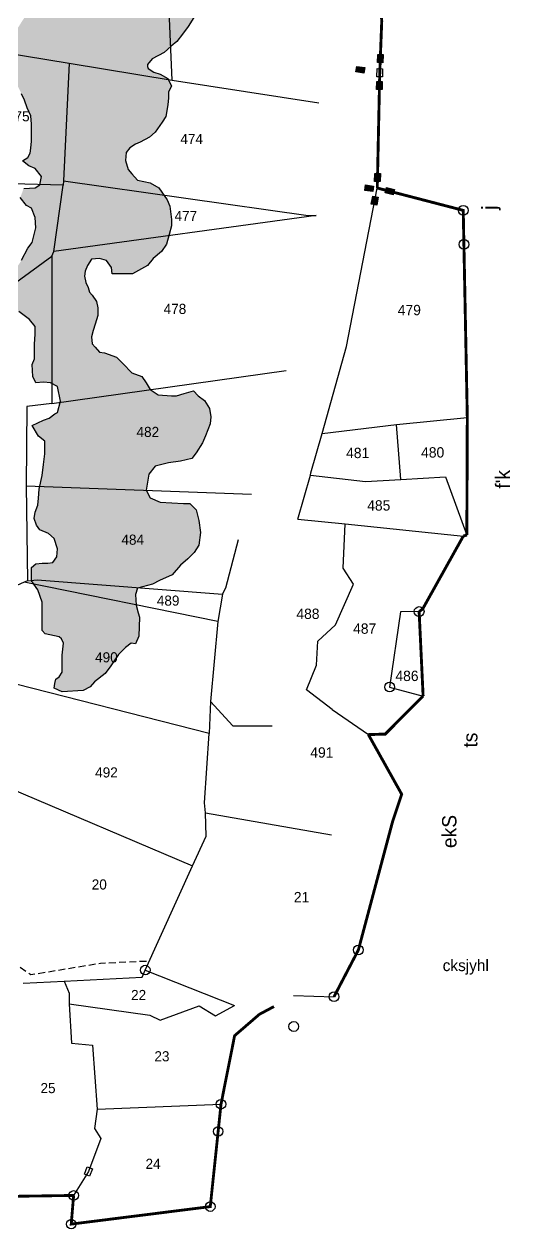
# Model space of a CAD drawing. Header units: metres. Extents: x 287585 to 289459, y 1999646 to 2003273.
# Drawn here: x 289111 to 289459, y 2001368 to 2002233 of the extents above; entities that cross this region are included whole.
import ezdxf
from ezdxf.enums import TextEntityAlignment as Align

# ---------------------------------------------------------------- set-up
doc = ezdxf.new("R2010")
doc.units = ezdxf.units.M
doc.header["$MEASUREMENT"] = 0
doc.linetypes.add('DASHED', pattern=[0.75, 0.5, -0.25])
for name, color, linetype in [('LINE_FOOTPATH', 1, 'DASHED'), ('POLY_HATCH', 12, 'Continuous'), ('POLY_PARCEL', 6, 'Continuous'), ('SYM_STONE', 1, 'Continuous'), ('TEXT_MAPOUT', 7, 'Continuous'), ('TEXT_PARCEL', 7, 'Continuous'), ('V_BOUND_LINE', 7, 'Continuous')]:
    doc.layers.add(name, color=color, linetype=linetype)
doc.styles.add('TEXT_MAP', font='')
doc.styles.get('TEXT_MAP').set_extended_font_data('Kruti Dev 050')

# ---------------------------------------------------------------- blocks, each defined once
blk = doc.blocks.new('STONE')
blk.add_circle((0, 0), 0.851)
blk = doc.blocks.new('STONESQUAREFILLED')
blk.add_hatch(color=256).paths.add_polyline_path([(0.7, -0.48), (0.7, 0.48), (-0.7, 0.48), (-0.7, -0.48)])
blk.add_lwpolyline([(-0.7, 0.48), (0.7, 0.48), (0.7, -0.48), (-0.7, -0.48)], close=True)
blk = doc.blocks.new('STONESQUARE')
blk.add_lwpolyline([(-0.7, 0.48), (0.7, 0.48), (0.7, -0.48), (-0.7, -0.48)], close=True)
blk = doc.blocks.new('9678')
at = {"layer": 'POLY_HATCH'}
h = blk.add_hatch(dxfattribs=at)
h.set_pattern_fill('ZIGZAG', color=256, scale=41.300323, style=0)
h.set_pattern_definition([(0, (287074.561, 1999435.934), (5.1625404, 5.1625404), [5.16254, -5.16254]), (90, (287079.7237, 1999435.934), (-5.1625404, 5.1625404), [5.16254, -5.16254])])
h.paths.add_polyline_path([(289122.79, 2002516.78), (289115.02, 2002517.81), (289112.43, 2002522.47), (289111.39, 2002531.27), (289109.32, 2002539.55), (289111.91, 2002545.25), (289118.13, 2002553.53), (289124.34, 2002558.71), (289127.97, 2002562.33), (289127.97, 2002568.03), (289127.45, 2002576.83), (289126.42, 2002584.08), (289126.93, 2002589.77), (289128.49, 2002591.32), (289131.6, 2002596.5), (289131.6, 2002601.68), (289127.97, 2002604.78), (289123.83, 2002607.37), (289117.09, 2002609.96), (289112.43, 2002611), (289102.59, 2002611.51), (289097.41, 2002609.96), (289091.19, 2002601.68), (289083.94, 2002593.91), (289077.73, 2002590.29), (289068.92, 2002586.15), (289059.08, 2002584.59), (289044.57, 2002586.66), (289038.88, 2002590.81), (289035.25, 2002597.54), (289033.18, 2002605.82), (289033.18, 2002612.03), (289034.21, 2002620.83), (289033.7, 2002628.6), (289033.7, 2002634.29), (289029.55, 2002640.51), (289024.89, 2002642.06), (289016.6, 2002643.09), (289009.87, 2002644.65), (288980.85, 2002659.5), (288912.44, 2002613.99), (288917.74, 2002604.77), (288926.55, 2002604.25), (288932.24, 2002603.73), (288934.32, 2002599.59), (288937.42, 2002594.93), (288940.01, 2002589.24), (288946.23, 2002587.69), (288953.48, 2002586.13), (288959.7, 2002579.4), (288964.88, 2002570.6), (288969.02, 2002559.73), (288971.61, 2002549.38), (288972.13, 2002537.47), (288975.85, 2002526.33), (288977.92, 2002521.67), (288987.24, 2002520.11), (288992.94, 2002519.6), (288997.6, 2002514.94), (289003.3, 2002509.76), (289005.37, 2002503.55), (289007.45, 2002492.16), (289006.93, 2002482.84), (289010.04, 2002474.56), (289013.14, 2002464.72), (289017.29, 2002457.99), (289022.99, 2002452.3), (289027.65, 2002450.23), (289035.42, 2002438.84), (289039.04, 2002428.48), (289044.22, 2002415.02), (289047.33, 2002404.67), (289064.94, 2002401.04), (289072.71, 2002397.94), (289075.3, 2002403.63), (289093.95, 2002408.29), (289112.6, 2002407.77), (289118.3, 2002406.74), (289128.14, 2002404.15), (289135.91, 2002393.28), (289141.09, 2002389.14), (289141.61, 2002380.34), (289140.05, 2002374.64), (289130.22, 2002370.19), (289139.54, 2002362.94), (289142.13, 2002352.07), (289140.58, 2002345.34), (289137.99, 2002338.61), (289135.4, 2002331.88), (289131.77, 2002323.08), (289129.18, 2002316.86), (289127.11, 2002313.24), (289125.04, 2002305.47), (289126.07, 2002298.74), (289128.66, 2002294.09), (289136.43, 2002294.6), (289139.54, 2002286.32), (289144.2, 2002282.18), (289145.76, 2002279.07), (289148.87, 2002272.86), (289149.9, 2002264.58), (289149.9, 2002260.44), (289147.83, 2002257.33), (289145.24, 2002253.19), (289144.2, 2002248.53), (289143.69, 2002240.76), (289142.13, 2002233), (289141.61, 2002223.16), (289142.13, 2002216.95), (289144.72, 2002210.74), (289147.83, 2002204.52), (289149.9, 2002199.86), (289151.97, 2002194.17), (289154.56, 2002188.48), (289155.08, 2002182.26), (289155.08, 2002169.84), (289154.56, 2002164.66), (289154.05, 2002161.04), (289152.49, 2002157.93), (289148.35, 2002155.34), (289153.01, 2002151.72), (289157.67, 2002149.65), (289162.33, 2002143.95), (289161.3, 2002137.74), (289157.67, 2002135.67), (289149.38, 2002135.15), (289146.79, 2002128.42), (289151.46, 2002122.73), (289155.08, 2002120.66), (289157.67, 2002113.93), (289158.2, 2002106.33), (289155.61, 2002095.46), (289152.5, 2002091.32), (289147.84, 2002082.52), (289143.69, 2002076.3), (289139.55, 2002065.43), (289140.07, 2002059.74), (289140.07, 2002055.08), (289145.77, 2002044.72), (289153.54, 2002039.03), (289157.68, 2002033.85), (289157.68, 2002028.16), (289157.16, 2002020.91), (289157.16, 2002010.04), (289155.61, 2002005.9), (289156.13, 2001997.1), (289158.2, 2001992.44), (289163.9, 2001992.95), (289169.08, 2001992.44), (289174.26, 2001989.85), (289176.33, 2001978.98), (289174.26, 2001970.69), (289172.18, 2001969.66), (289168.04, 2001966.55), (289163.9, 2001965), (289155.6, 2001961.17), (289160.26, 2001953.41), (289164.92, 2001949.78), (289164.92, 2001940.46), (289163.89, 2001932.7), (289162.85, 2001924.42), (289160.78, 2001914.58), (289160.26, 2001907.85), (289159.74, 2001902.67), (289157.67, 2001897.5), (289157.15, 2001892.84), (289158.71, 2001888.18), (289161.3, 2001884.55), (289167.51, 2001881.96), (289171.66, 2001878.34), (289174.25, 2001870.58), (289173.73, 2001864.88), (289170.62, 2001860.74), (289167, 2001860.22), (289162.85, 2001860.22), (289158.19, 2001859.7), (289155.08, 2001857.12), (289155.08, 2001847.28), (289159.74, 2001840.55), (289162.98, 2001831.55), (289162.98, 2001827.92), (289162.98, 2001823.78), (289162.98, 2001817.05), (289162.98, 2001810.84), (289165.05, 2001808.25), (289176.28, 2001806.01), (289178.52, 2001801.52), (289177.48, 2001792.72), (289177.48, 2001788.58), (289177.48, 2001780.29), (289175.41, 2001776.67), (289172.82, 2001775.12), (289172.3, 2001772.01), (289171.79, 2001768.39), (289177.48, 2001765.8), (289193.02, 2001766.83), (289198.2, 2001769.42), (289201.31, 2001773.05), (289209.08, 2001779.26), (289213.23, 2001784.95), (289215.82, 2001788.58), (289218.92, 2001793.24), (289224.1, 2001798.41), (289228.25, 2001801.52), (289231.36, 2001801), (289233.95, 2001806.7), (289234.46, 2001820.67), (289233.43, 2001823.78), (289231.87, 2001829.47), (289231.36, 2001837.24), (289232.91, 2001841.9), (289243.81, 2001844.84), (289248.99, 2001847.43), (289258.32, 2001851.57), (289264.53, 2001858.81), (289269.71, 2001863.47), (289274.38, 2001868.13), (289278, 2001873.31), (289279.04, 2001882.63), (289278, 2001891.43), (289275.93, 2001899.2), (289271.27, 2001903.85), (289266.61, 2001903.85), (289249.51, 2001904.89), (289242.26, 2001908), (289239.15, 2001913.69), (289241.22, 2001925.6), (289245.89, 2001931.29), (289255.73, 2001933.88), (289264.53, 2001934.92), (289272.82, 2001936.99), (289275.93, 2001941.13), (289280.59, 2001948.38), (289282.66, 2001953.55), (289286.29, 2001962.35), (289286.81, 2001967.53), (289285.77, 2001973.74), (289282.15, 2001979.44), (289277.48, 2001983.06), (289273.86, 2001986.69), (289267.12, 2001984.62), (289261.43, 2001983.06), (289257.8, 2001983.06), (289247.96, 2001983.58), (289242.26, 2001987.72), (289239.15, 2001992.38), (289236.04, 2001997.04), (289228.73, 2001999.91), (289222, 2002006.64), (289217.34, 2002011.3), (289208.53, 2002014.4), (289204.9, 2002014.92), (289201.8, 2002018.55), (289199.72, 2002021.13), (289199.21, 2002026.31), (289200.24, 2002030.97), (289201.8, 2002035.63), (289203.87, 2002041.84), (289203.87, 2002047.54), (289202.83, 2002052.2), (289199.72, 2002056.85), (289197.65, 2002058.93), (289196.62, 2002062.55), (289195.06, 2002066.17), (289194.03, 2002070.83), (289194.54, 2002074.46), (289196.1, 2002078.6), (289199.21, 2002083.26), (289204.9, 2002083.77), (289210.08, 2002082.22), (289213.71, 2002077.04), (289214.23, 2002072.39), (289219.93, 2002072.39), (289229.25, 2002072.39), (289240.13, 2002078.6), (289244.27, 2002083.77), (289250.49, 2002088.95), (289254.11, 2002094.13), (289256.19, 2002101.38), (289257.74, 2002107.59), (289257.74, 2002112.25), (289256.7, 2002122.08), (289254.63, 2002126.74), (289248.42, 2002135.54), (289242.2, 2002139.17), (289232.88, 2002141.24), (289228.73, 2002145.9), (289226.14, 2002149), (289224.07, 2002155.73), (289224.59, 2002161.43), (289227.18, 2002165.05), (289231.32, 2002167.64), (289234.95, 2002169.19), (289241.68, 2002172.82), (289245.83, 2002176.44), (289251.01, 2002183.69), (289253.6, 2002187.83), (289254.63, 2002193.53), (289255.15, 2002196.63), (289255.67, 2002201.29), (289255.67, 2002205.95), (289257.74, 2002210.09), (289255.15, 2002215.79), (289249.45, 2002218.89), (289244.79, 2002220.45), (289240.13, 2002223.36), (289240.13, 2002226.14), (289243.62, 2002230.13), (289252.42, 2002234.79), (289257.6, 2002239.45), (289261.75, 2002243.07), (289265.89, 2002248.25), (289270.03, 2002253.94), (289274.18, 2002260.67), (289278.84, 2002265.85), (289281.95, 2002271.03), (289281.95, 2002273.62), (289280.91, 2002279.83), (289277.8, 2002281.9), (289270.55, 2002286.56), (289262.78, 2002286.56), (289249.83, 2002298.98), (289241.54, 2002307.27), (289234.29, 2002310.89), (289223.93, 2002312.96), (289214.09, 2002314), (289209.43, 2002311.93), (289194.92, 2002309.34), (289181.97, 2002311.41), (289178.87, 2002312.96), (289175.76, 2002315.03), (289172.65, 2002321.76), (289173.17, 2002325.9), (289174.2, 2002331.08), (289178.35, 2002333.67), (289184.56, 2002334.7), (289193.37, 2002336.26), (289195.96, 2002339.36), (289199.07, 2002350.75), (289201.66, 2002357.48), (289203.21, 2002369.91), (289199.59, 2002382.33), (289194.41, 2002393.2), (289191.3, 2002399.93), (289183.53, 2002410.29), (289179.38, 2002414.43), (289173.17, 2002418.05), (289167.99, 2002420.12), (289162.29, 2002422.19), (289148.3, 2002425.82), (289141.57, 2002431), (289138.46, 2002436.69), (289136.39, 2002440.31), (289135.35, 2002448.08), (289135.87, 2002455.33), (289141.05, 2002459.47), (289147.27, 2002462.57), (289152.97, 2002465.68), (289154.39, 2002472.25), (289153.87, 2002480.02), (289153.87, 2002487.27), (289152.83, 2002496.59), (289152.83, 2002511.08), (289153.35, 2002515.22), (289151.28, 2002519.88), (289146.62, 2002525.06), (289141.96, 2002524.54), (289137.81, 2002521.95), (289129.54, 2002514.32)])
at = {"layer": 'LINE_FOOTPATH', "ltscale": 10, "flags": 128}
blk.add_lwpolyline([(288759.07, 2001745.18), (288818.68, 2001716.96), (288895.78, 2001703.97), (288956.29, 2001674.85), (288986.32, 2001662.3), (289010.79, 2001659.51), (289017.51, 2001656.38), (289129.12, 2001576.19), (289154.67, 2001558.27), (289205.77, 2001566.78), (289241.63, 2001568.37)], dxfattribs=at)
at = {"layer": 'POLY_HATCH'}
for points in [[(289274.18, 2002260.67), (289270.03, 2002253.94), (289265.89, 2002248.25), (289261.75, 2002243.07), (289257.6, 2002239.45), (289252.42, 2002234.79), (289243.62, 2002230.13), (289240.13, 2002226.14), (289240.13, 2002224.59), (289240.65, 2002223.04), (289244.79, 2002220.45), (289249.45, 2002218.89), (289255.15, 2002215.79), (289257.74, 2002210.09), (289255.67, 2002205.95), (289255.67, 2002201.29), (289255.15, 2002196.63), (289254.63, 2002193.53), (289253.6, 2002187.83), (289251.01, 2002183.69), (289245.83, 2002176.44), (289241.68, 2002172.82), (289234.95, 2002169.19), (289231.32, 2002167.64), (289227.18, 2002165.05), (289224.59, 2002161.43), (289224.07, 2002155.73), (289226.14, 2002149), (289228.73, 2002145.9), (289232.88, 2002141.24), (289242.2, 2002139.17), (289248.42, 2002135.54), (289254.63, 2002126.74), (289256.7, 2002122.08), (289257.74, 2002112.25), (289257.74, 2002107.59), (289256.19, 2002101.38), (289254.11, 2002094.13), (289250.49, 2002088.95), (289244.27, 2002083.77), (289240.13, 2002078.6), (289229.25, 2002072.39), (289219.93, 2002072.39), (289214.23, 2002072.39), (289213.71, 2002077.04), (289210.08, 2002082.22), (289204.9, 2002083.77), (289199.21, 2002083.26), (289196.1, 2002078.6), (289194.54, 2002074.46), (289194.03, 2002070.83), (289195.06, 2002066.17), (289196.62, 2002062.55), (289197.65, 2002058.93), (289199.72, 2002056.85), (289202.83, 2002052.2), (289203.87, 2002047.54), (289203.87, 2002041.84), (289201.8, 2002035.63), (289200.24, 2002030.97), (289199.21, 2002026.31), (289199.72, 2002021.13), (289201.8, 2002018.55), (289204.9, 2002014.92), (289208.53, 2002014.4), (289217.34, 2002011.3), (289222, 2002006.64), (289228.73, 2001999.91), (289236.04, 2001997.04), (289239.15, 2001992.38), (289242.26, 2001987.72), (289247.96, 2001983.58), (289257.8, 2001983.06), (289261.43, 2001983.06), (289267.12, 2001984.62), (289273.86, 2001986.69), (289277.48, 2001983.06), (289282.15, 2001979.44), (289285.77, 2001973.74), (289286.81, 2001967.53), (289286.29, 2001962.35), (289282.66, 2001953.55), (289280.59, 2001948.38), (289275.93, 2001941.13), (289272.82, 2001936.99), (289264.53, 2001934.92), (289255.73, 2001933.88), (289245.89, 2001931.29), (289241.22, 2001925.6), (289239.15, 2001913.69), (289242.26, 2001908), (289249.51, 2001904.89), (289266.61, 2001903.85), (289271.27, 2001903.85), (289275.93, 2001899.2), (289278, 2001891.43), (289279.04, 2001882.63), (289278, 2001873.31), (289274.38, 2001868.13), (289269.71, 2001863.47), (289264.53, 2001858.81), (289258.32, 2001851.57), (289248.99, 2001847.43), (289243.81, 2001844.84), (289232.91, 2001841.9), (289231.36, 2001837.24), (289231.87, 2001829.47), (289233.43, 2001823.78), (289234.46, 2001820.67), (289233.95, 2001806.7), (289231.36, 2001801), (289228.25, 2001801.52), (289224.1, 2001798.41), (289218.92, 2001793.24), (289215.82, 2001788.58), (289213.23, 2001784.95), (289209.08, 2001779.26), (289201.31, 2001773.05), (289198.2, 2001769.42), (289193.02, 2001766.83), (289177.48, 2001765.8), (289171.79, 2001768.39), (289172.3, 2001772.01), (289172.82, 2001775.12), (289175.41, 2001776.67), (289177.48, 2001780.29), (289177.48, 2001788.58), (289177.48, 2001792.72), (289178.52, 2001801.52), (289176.97, 2001804.63), (289175.41, 2001806.18), (289165.05, 2001808.25), (289162.98, 2001810.84), (289162.98, 2001817.05), (289162.98, 2001823.78), (289162.98, 2001827.92), (289162.98, 2001831.55), (289159.74, 2001840.55), (289155.08, 2001847.28), (289155.08, 2001857.12), (289158.19, 2001859.7), (289162.85, 2001860.22), (289167, 2001860.22), (289170.62, 2001860.74), (289173.73, 2001864.88), (289174.25, 2001870.58), (289171.66, 2001878.34), (289167.51, 2001881.96), (289161.3, 2001884.55), (289158.71, 2001888.18), (289157.15, 2001892.84), (289157.67, 2001897.5), (289159.74, 2001902.67), (289160.26, 2001907.85), (289160.78, 2001914.58), (289162.85, 2001924.42), (289163.89, 2001932.7), (289164.92, 2001940.46), (289164.92, 2001949.78), (289160.26, 2001953.41), (289155.6, 2001961.17), (289163.9, 2001965), (289168.04, 2001966.55), (289172.18, 2001969.66), (289174.26, 2001970.69), (289176.33, 2001978.98), (289174.26, 2001989.85), (289169.08, 2001992.44), (289163.9, 2001992.95), (289158.2, 2001992.44), (289156.13, 2001997.1), (289155.61, 2002005.9), (289157.16, 2002010.04), (289157.16, 2002020.91), (289157.68, 2002028.16), (289157.68, 2002033.85), (289153.54, 2002039.03), (289145.77, 2002044.72)], [(289147.84, 2002082.52), (289152.5, 2002091.32), (289155.61, 2002095.46), (289158.2, 2002106.33), (289157.67, 2002113.93), (289155.08, 2002120.66), (289151.46, 2002122.73), (289146.79, 2002128.42)], [(289149.38, 2002135.15), (289157.67, 2002135.67), (289161.3, 2002137.74), (289162.33, 2002143.95), (289157.67, 2002149.65), (289153.01, 2002151.72), (289148.35, 2002155.34), (289152.49, 2002157.93), (289154.05, 2002161.04), (289154.56, 2002164.66), (289155.08, 2002169.84), (289155.08, 2002182.26), (289154.56, 2002188.48), (289151.97, 2002194.17), (289149.9, 2002199.86), (289147.83, 2002204.52)]]:
    blk.add_lwpolyline(points, dxfattribs=at)
at = {"layer": 'POLY_PARCEL'}
for points in [[(289258.22, 2002214.48), (289255.47, 2002282.53)], [(289116.96, 2002237.89), (289182.65, 2002227)], [(289182.65, 2002227), (289178.51, 2002140.65)], [(289182.65, 2002227), (289258.22, 2002214.48)], [(289258.22, 2002214.48), (289365.89, 2002198.07)], [(289178.36, 2002137.57), (289103.16, 2002139.45)], [(289171.54, 2002088.98), (289178.36, 2002137.57)], [(289178.51, 2002140.65), (289178.36, 2002137.57)], [(289178.51, 2002140.65), (289358.25, 2002115.21), (289364.11, 2002115.33)], [(289364.11, 2002115.33), (289171.54, 2002088.98)], [(289110.62, 2002042.15), (289170.01, 2002085.56)], [(289170.01, 2002085.56), (289171.54, 2002088.98)], [(289170.01, 2002085.56), (289170.01, 2001977.35)], [(289170.01, 2001977.35), (289341.91, 2002001.55)], [(289170.01, 2001977.35), (289151.56, 2001975.25), (289151.28, 2001917.01)], [(289151.28, 2001917.01), (289316.52, 2001910.86)], [(289151.28, 2001917.01), (289152.09, 2001847.29)], [(289295.16, 2001837.36), (289297.65, 2001842.05), (289307.04, 2001877.66)], [(289149.72, 2001846.23), (289127.36, 2001836.19)], [(289152.09, 2001847.29), (289149.72, 2001846.23)], [(289291.81, 2001817.38), (289149.72, 2001846.23)], [(289152.09, 2001847.29), (289159.27, 2001847.85), (289295.16, 2001837.36)], [(289295.16, 2001837.36), (289291.81, 2001817.38)], [(289291.81, 2001817.38), (289286.56, 2001758.77)], [(289285.41, 2001735.28), (289131.89, 2001774.26)], [(289286.56, 2001758.77), (289285.41, 2001735.28)], [(289286.56, 2001758.77), (289302.86, 2001740.9), (289331.7, 2001740.9)], [(289282.74, 2001677.02), (289282.07, 2001684.29), (289285.41, 2001735.28)], [(289137.43, 2001695.94), (289273.2, 2001638.19)], [(289273.2, 2001638.19), (289283.22, 2001659.87), (289282.74, 2001677.02)], [(289282.74, 2001677.02), (289375.21, 2001660.96)], [(289238.57, 2001561.62), (289273.2, 2001638.19)], [(289179.15, 2001553.52), (289236.36, 2001556.37), (289238.57, 2001561.62)], [(289238.57, 2001561.62), (289304.03, 2001535.67)], [(289149.03, 2001552.01), (289179.15, 2001553.52)], [(289179.15, 2001553.52), (289182.78, 2001544.78), (289182.78, 2001536.77)], [(289182.78, 2001536.77), (289241.89, 2001528.49), (289249.62, 2001524.9), (289278.07, 2001535.39), (289290.22, 2001527.94), (289304.03, 2001535.67)], [(289182.78, 2001536.77), (289184.44, 2001508.06), (289199.9, 2001506.41), (289203.22, 2001459.48)], [(289203.22, 2001459.48), (289294.16, 2001463.19)], [(289203.22, 2001459.48), (289201.29, 2001445.27), (289205.99, 2001438.1), (289196.87, 2001413.8), (289186.01, 2001396.26)]]:
    blk.add_lwpolyline(points, dxfattribs=at)
at = {"layer": 'V_BOUND_LINE', "const_width": 2.07}
for points in [[(289333.05, 2001534.87), (289322.34, 2001529.16), (289304.15, 2001513.47), (289294.16, 2001463.19)], [(289294.16, 2001463.19), (289286.28, 2001388.06), (289184.23, 2001375.22), (289186.01, 2001396.26)], [(289186.01, 2001396.26), (289137.13, 2001395.54)]]:
    blk.add_lwpolyline(points, dxfattribs=at)
at = {"layer": 'SYM_STONE', "xscale": 4.130032322857219, "yscale": 4.130032322857219, "zscale": 4.130032322857219}
for p in [(289238.57, 2001561.62), (289294.16, 2001463.19), (289292.06, 2001443.23), (289186.01, 2001396.26), (289286.28, 2001388.06), (289184.23, 2001375.22)]:
    blk.add_blockref('STONE', p, dxfattribs=at)
at = {"layer": 'SYM_STONE', "xscale": 4.130032322857219, "yscale": 4.130032322857219, "zscale": 4.130032322857219, "rotation": 69.43399222238116}
blk.add_blockref('STONESQUARE', (289196.87, 2001413.8), dxfattribs=at)
at = {"layer": 'TEXT_PARCEL', "style": 'TEXT_MAP'}
for s, p in [('475', (289145.38, 2002188.05)), ('474', (289272.65, 2002171.46)), ('477', (289268.35, 2002114.98)), ('478', (289260.37, 2002046.77)), ('482', (289240.44, 2001956.49)), ('484', (289229.36, 2001877.43)), ('489', (289255.35, 2001832.71)), ('490', (289210.06, 2001791.1)), ('492', (289210.1, 2001706.65)), ('20', (289204.82, 2001624.43)), ('22', (289233.69, 2001543.38)), ('23', (289250.81, 2001498.37)), ('25', (289167.2, 2001475.03)), ('24', (289244.29, 2001419.48))]:
    blk.add_text(s, height=7.434, dxfattribs=at).set_placement(p, align=Align.MIDDLE)
blk = doc.blocks.new('3147')
at = {"layer": 'POLY_PARCEL'}
for points in [[(289341.91, 2002001.55), (289364.11, 2002115.33)], [(289324.57, 2001939.03), (289341.91, 2002001.55)], [(289377.91, 2001945.48), (289428.75, 2001950.64)], [(289316.52, 2001910.86), (289324.57, 2001939.03)], [(289324.57, 2001939.03), (289377.91, 2001945.48)], [(289380.95, 2001906.01), (289377.91, 2001945.48)], [(289307.04, 2001877.66), (289316.05, 2001909.2)], [(289316.05, 2001909.2), (289316.52, 2001910.86)], [(289316.05, 2001909.2), (289355.54, 2001904.63), (289380.95, 2001906.01)], [(289380.95, 2001906.01), (289412.99, 2001907.94), (289428.42, 2001866.25)], [(289307.04, 2001877.66), (289341.02, 2001874.19)], [(289331.7, 2001740.9), (289313.34, 2001755.2), (289320.5, 2001772.83), (289321.45, 2001789.98), (289334.08, 2001801.9), (289346.96, 2001830.96), (289339.57, 2001842.4), (289341.02, 2001874.19)], [(289341.02, 2001874.19), (289425.92, 2001865.53)], [(289394.17, 2001811.33), (289380.81, 2001811.19), (289372.94, 2001757.11), (289397.02, 2001750.7)], [(289331.7, 2001740.9), (289357.72, 2001723.01)], [(289304.03, 2001535.67), (289333.05, 2001534.87)]]:
    blk.add_lwpolyline(points, dxfattribs=at)
at = {"layer": 'V_BOUND_LINE', "const_width": 2.07}
for points in [[(289365.2, 2002269.95), (289367.32, 2002235.16), (289365.89, 2002198.07)], [(289365.89, 2002198.07), (289364.11, 2002115.33)], [(289364.11, 2002115.33), (289425.83, 2002099.29), (289428.75, 2001950.64)], [(289428.75, 2001950.64), (289428.42, 2001866.25)], [(289425.92, 2001865.53), (289396.66, 2001813.11), (289394.17, 2001811.33)], [(289428.42, 2001866.25), (289425.92, 2001865.53)], [(289394.17, 2001811.33), (289397.02, 2001750.7)], [(289397.02, 2001750.7), (289369.85, 2001723.37), (289357.72, 2001723.01)], [(289357.72, 2001723.01), (289381.63, 2001680.22), (289375.21, 2001660.96)], [(289375.21, 2001660.96), (289350.53, 2001568.39), (289333.05, 2001534.87)]]:
    blk.add_lwpolyline(points, dxfattribs=at)
at = {"xscale": 0.9782491687043918, "yscale": 0.9782491687043918, "zscale": 0.9782491687043918}
blk.add_blockref('9678', (6250.14, 43527.99), dxfattribs=at)
at = {"layer": 'SYM_STONE'}
for name, p, xscale, yscale, zscale, rotation in [('STONESQUAREFILLED', (289366.28, 2002208.25), 4.130032322857218, 4.130032322857218, 4.130032322857218, 87.79623143308348), ('STONESQUAREFILLED', (289351.96, 2002200.19), 4.130032322857218, 4.130032322857218, 4.130032322857218, 171.3344220191884), ('STONESQUARE', (289365.89, 2002198.07), 4.130032322857218, 4.130032322857218, 4.130032322857218, 268.7647165675864), ('STONESQUAREFILLED', (289365.69, 2002188.9), 4.130032322857219, 4.130032322857219, 4.130032322857219, 268.7647165675863), ('STONESQUAREFILLED', (289364.27, 2002122.9), 4.130032322857219, 4.130032322857219, 4.130032322857219, 88.76471656758673), ('STONESQUAREFILLED', (289358.25, 2002115.21), 4.130032322857219, 4.130032322857219, 4.130032322857219, 171.9424598753374), ('STONESQUAREFILLED', (289373.14, 2002112.98), 4.130032322857218, 4.130032322857218, 4.130032322857218, 345.4269646797725), ('STONESQUAREFILLED', (289362.32, 2002106.19), 4.130032322857219, 4.130032322857219, 4.130032322857219, 258.9643605474811)]:
    blk.add_blockref(name, p, dxfattribs=dict(at, xscale=xscale, yscale=yscale, zscale=zscale, rotation=rotation))
at = {"layer": 'SYM_STONE', "xscale": 4.130032322857219, "yscale": 4.130032322857219, "zscale": 4.130032322857219}
for p in [(289425.83, 2002099.29), (289426.31, 2002074.89), (289394.17, 2001811.33), (289372.94, 2001757.11), (289350.53, 2001568.39), (289333.05, 2001534.87), (289304.15, 2001513.47)]:
    blk.add_blockref('STONE', p, dxfattribs=at)
at = {"layer": 'TEXT_MAPOUT', "style": 'TEXT_MAP'}
for s, height, p in [('j', 10.33, (289449.56, 2002099.69)), ("f'k", 10.325, (289459.34, 2001899.56)), ('ts', 10.325, (289436, 2001713.66)), ('ekS', 10.325, (289420.97, 2001641.55))]:
    blk.add_text(s, height=height, rotation=90, dxfattribs=at).set_placement(p)
blk.add_text('cksjyhl', height=8.26, dxfattribs=at).set_placement((289411.09, 2001553.22))
at = {"layer": 'TEXT_PARCEL', "style": 'TEXT_MAP'}
for s, p in [('479', (289387.13, 2002027.74)), ('480', (289403.89, 2001925.56)), ('481', (289350.04, 2001925.18)), ('485', (289365.2, 2001887.5)), ('488', (289314.33, 2001809.71)), ('487', (289355.07, 2001799.08)), ('486', (289385.44, 2001765.16)), ('491', (289324.33, 2001710.17)), ('21', (289309.74, 2001606.39))]:
    blk.add_text(s, height=7.434, dxfattribs=at).set_placement(p, align=Align.MIDDLE)

msp = doc.modelspace()

# ---------------------------------------------------------------- block references
msp.add_blockref('3147', (0, 0))

doc.saveas('drawing.dxf')
